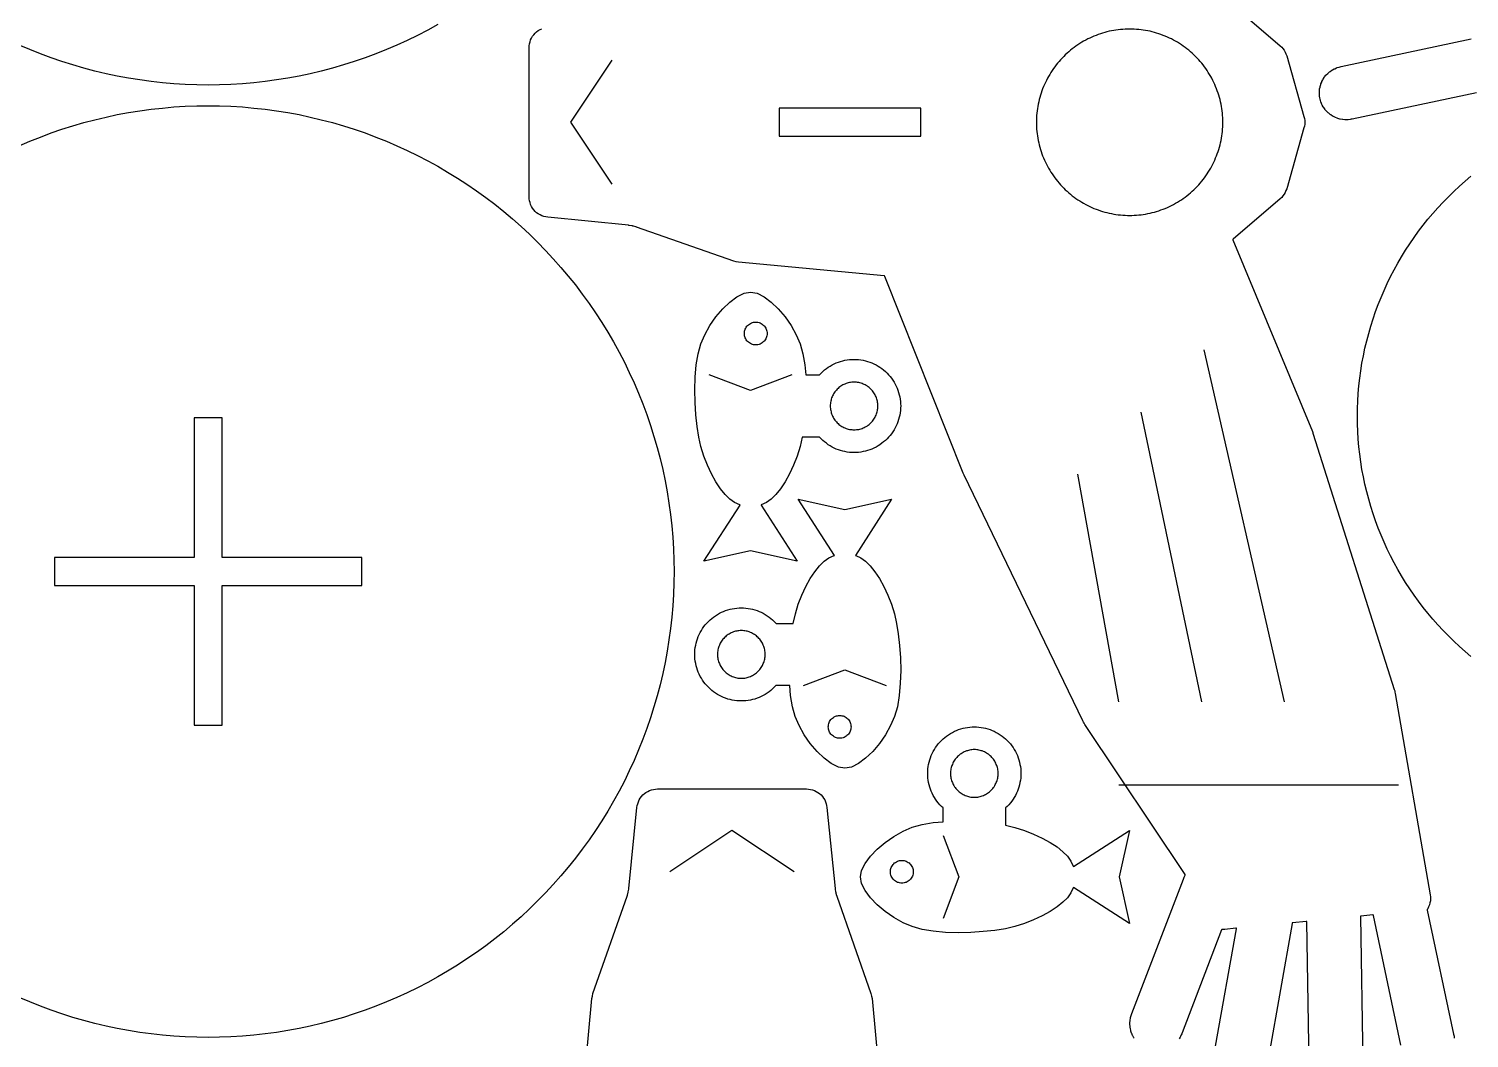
# Model space of a CAD drawing. Header units: millimetres. Extents: x 5 to 519, y 5 to 395.
# Drawn here: x 112.7 to 251.8, y 166.9 to 264.4 of the extents above; entities that cross this region are included whole.
import ezdxf

# ---------------------------------------------------------------- set-up
doc = ezdxf.new("R2010")
doc.units = ezdxf.units.MM
doc.layers.add('CUT', color=1, linetype='Continuous')
doc.layers.add('ENGRAVE', color=5, linetype='Continuous')

msp = doc.modelspace()

# ---------------------------------------------------------------- linework, layer by layer
at = {"layer": 'CUT'}
for points in [[(229, 266.69), (233.54, 262.8), (233.69, 262.66), (233.81, 262.52), (233.93, 262.36), (234.02, 262.19), (234.1, 262.01), (234.17, 261.83), (235.84, 255.96), (235.89, 255.78), (235.91, 255.59), (235.92, 255.41), (235.91, 255.22), (235.89, 255.04), (235.84, 254.86), (234.17, 248.98), (234.1, 248.8), (234.02, 248.62), (233.93, 248.45), (233.81, 248.3), (233.69, 248.15), (233.54, 248.01), (229, 244.12), (228.96, 244.09), (228.98, 244.04), (236.65, 225.53), (236.68, 225.45), (236.71, 225.36), (236.74, 225.28), (244.56, 200.6), (244.6, 200.47), (244.63, 200.34), (244.66, 200.21), (248.04, 180.79), (248.06, 180.59), (248.06, 180.39), (248.05, 180.19), (248.01, 179.99), (247.96, 179.8), (247.88, 179.61), (247.79, 179.43), (247.74, 179.35), (247.75, 179.3), (250.29, 167.32), (250.31, 167.23), (250.33, 167.12), (250.35, 166.92)], [(152.18, 264.85), (151.21, 264.31), (150.23, 263.8), (149.24, 263.32), (148.24, 262.86), (147.22, 262.43), (146.2, 262.02), (145.16, 261.63), (144.12, 261.27), (143.06, 260.94), (142, 260.63), (140.93, 260.35), (139.86, 260.09), (138.78, 259.86), (137.69, 259.66), (136.6, 259.49), (135.51, 259.34), (134.41, 259.22), (133.31, 259.12), (132.21, 259.05), (131.1, 259.01), (130, 259), (128.9, 259.01), (127.79, 259.05), (126.69, 259.12), (125.59, 259.22), (124.49, 259.34), (123.4, 259.49), (122.31, 259.66), (121.22, 259.86), (120.14, 260.09), (119.07, 260.35), (118, 260.63), (116.94, 260.94), (115.88, 261.27), (114.84, 261.63), (113.8, 262.02), (112.78, 262.43), (111.76, 262.86)], [(219.45, 166.92), (219.42, 166.97), (219.32, 167.14), (219.29, 167.19), (219.21, 167.37), (219.19, 167.42), (219.13, 167.61), (219.12, 167.67), (219.07, 167.86), (219.06, 167.92), (219.04, 168.11), (219.03, 168.17), (219.03, 168.37), (219.03, 168.42), (219.04, 168.62), (219.05, 168.68), (219.08, 168.87), (219.1, 168.93), (219.15, 169.12), (219.18, 169.22), (219.22, 169.31), (224.2, 182.29), (224.24, 182.38), (224.28, 182.48), (224.34, 182.6), (224.34, 182.6), (224.38, 182.69), (224.36, 182.73), (214.69, 197.23), (214.62, 197.35), (214.55, 197.47), (214.48, 197.59), (203.02, 221.31), (202.99, 221.37), (202.96, 221.44), (202.93, 221.5), (195.35, 240.52), (195.33, 240.56), (195.28, 240.57), (181.24, 241.88), (181, 241.92), (180.77, 241.99), (171.37, 245.28), (171.34, 245.29), (171.33, 245.29), (171.3, 245.3), (171.07, 245.37), (171.01, 245.38), (170.98, 245.39), (170.92, 245.4), (170.68, 245.44), (170.65, 245.44), (170.64, 245.44), (170.61, 245.45), (162.8, 246.23), (162.61, 246.26), (162.42, 246.3), (162.23, 246.37), (162.06, 246.45), (161.89, 246.55), (161.73, 246.67), (161.58, 246.8), (161.45, 246.95), (161.34, 247.11), (161.24, 247.27), (161.15, 247.45), (161.09, 247.64), (161.04, 247.83), (161.01, 248.02), (161, 248.22), (161, 262.6), (161.01, 262.79), (161.04, 262.99), (161.09, 263.18), (161.15, 263.36), (161.24, 263.54), (161.34, 263.71), (161.45, 263.86), (161.58, 264.01), (161.73, 264.14), (161.89, 264.26), (162.06, 264.36), (162.23, 264.44)], [(252.49, 258.25), (240.51, 255.71), (240.41, 255.69), (240.31, 255.67), (240.11, 255.65), (240.05, 255.64), (239.86, 255.64), (239.8, 255.64), (239.6, 255.66), (239.55, 255.67), (239.35, 255.7), (239.3, 255.72), (239.11, 255.77), (239.05, 255.79), (238.87, 255.86), (238.82, 255.89), (238.64, 255.98), (238.59, 256.01), (238.43, 256.12), (238.38, 256.15), (238.23, 256.27), (238.18, 256.31), (238.04, 256.45), (238, 256.49), (237.87, 256.64), (237.84, 256.69), (237.73, 256.85), (237.7, 256.9), (237.6, 257.07), (237.58, 257.12), (237.5, 257.3), (237.48, 257.36), (237.42, 257.55), (237.4, 257.6), (237.36, 257.8), (237.35, 257.85), (237.33, 258.05), (237.33, 258.11), (237.33, 258.3), (237.33, 258.36), (237.34, 258.56), (237.35, 258.62), (237.39, 258.81), (237.4, 258.87), (237.46, 259.05), (237.47, 259.11), (237.55, 259.29), (237.57, 259.34), (237.66, 259.52), (237.69, 259.57), (237.8, 259.73), (237.83, 259.78), (237.96, 259.94), (237.99, 259.98), (238.13, 260.12), (238.17, 260.16), (238.32, 260.29), (238.37, 260.32), (238.53, 260.43), (238.58, 260.46), (238.75, 260.56), (238.81, 260.58), (238.99, 260.66), (239.04, 260.68), (239.23, 260.74), (239.33, 260.77), (239.43, 260.79), (251.98, 263.46)], [(111.76, 253.14), (112.78, 253.57), (113.8, 253.98), (114.84, 254.37), (115.88, 254.73), (116.94, 255.06), (118, 255.37), (119.07, 255.65), (120.14, 255.91), (121.22, 256.14), (122.31, 256.34), (123.4, 256.51), (124.49, 256.66), (125.59, 256.78), (126.69, 256.88), (127.79, 256.95), (128.9, 256.99), (130, 257), (131.1, 256.99), (132.21, 256.95), (133.31, 256.88), (134.41, 256.78), (135.51, 256.66), (136.6, 256.51), (137.69, 256.34), (138.78, 256.14), (139.86, 255.91), (140.93, 255.65), (142, 255.37), (143.06, 255.06), (144.12, 254.73), (145.16, 254.37), (146.2, 253.98), (147.22, 253.57), (148.24, 253.14), (149.24, 252.68), (150.23, 252.2), (151.21, 251.69), (152.18, 251.15), (153.13, 250.6), (154.07, 250.02), (155, 249.42), (155.91, 248.79), (156.81, 248.14), (157.69, 247.48), (158.55, 246.79), (159.39, 246.07), (160.22, 245.34), (161.03, 244.59), (161.82, 243.82), (162.59, 243.03), (163.34, 242.22), (164.07, 241.39), (164.79, 240.55), (165.48, 239.69), (166.14, 238.81), (166.79, 237.91), (167.42, 237), (168.02, 236.07), (168.6, 235.13), (169.15, 234.18), (169.69, 233.21), (170.2, 232.23), (170.68, 231.24), (171.14, 230.24), (171.57, 229.22), (171.98, 228.2), (172.37, 227.16), (172.73, 226.12), (173.06, 225.06), (173.37, 224), (173.65, 222.93), (173.91, 221.86), (174.14, 220.78), (174.34, 219.69), (174.51, 218.6), (174.66, 217.51), (174.78, 216.41), (174.88, 215.31), (174.95, 214.21), (174.99, 213.1), (175, 212), (174.99, 210.9), (174.95, 209.79), (174.88, 208.69), (174.78, 207.59), (174.66, 206.49), (174.51, 205.4), (174.34, 204.31), (174.14, 203.22), (173.91, 202.14), (173.65, 201.07), (173.37, 200), (173.06, 198.94), (172.73, 197.88), (172.37, 196.84), (171.98, 195.8), (171.57, 194.78), (171.14, 193.76), (170.68, 192.76), (170.2, 191.77), (169.69, 190.79), (169.15, 189.82), (168.6, 188.87), (168.02, 187.93), (167.42, 187), (166.79, 186.09), (166.14, 185.19), (165.48, 184.31), (164.79, 183.45), (164.07, 182.61), (163.34, 181.78), (162.59, 180.97), (161.82, 180.18), (161.03, 179.41), (160.22, 178.66), (159.39, 177.93), (158.55, 177.21), (157.69, 176.52), (156.81, 175.86), (155.91, 175.21), (155, 174.58), (154.07, 173.98), (153.13, 173.4), (152.18, 172.85), (151.21, 172.31), (150.23, 171.8), (149.24, 171.32), (148.24, 170.86), (147.22, 170.43), (146.2, 170.02), (145.16, 169.63), (144.12, 169.27), (143.06, 168.94), (142, 168.63), (140.93, 168.35), (139.86, 168.09), (138.78, 167.86), (137.69, 167.66), (136.6, 167.49), (135.51, 167.34), (134.41, 167.22), (133.31, 167.12), (132.21, 167.05), (131.1, 167.01), (130, 167), (128.9, 167.01), (127.79, 167.05), (126.69, 167.12), (125.59, 167.22), (124.49, 167.34), (123.4, 167.49), (122.31, 167.66), (121.22, 167.86), (120.14, 168.09), (119.07, 168.35), (118, 168.63), (116.94, 168.94), (115.88, 169.27), (114.84, 169.63), (113.8, 170.02), (112.78, 170.43), (111.76, 170.86)], [(251.97, 203.81), (251.4, 204.28), (250.85, 204.77), (250.31, 205.27), (249.79, 205.79), (249.27, 206.31), (248.77, 206.85), (248.28, 207.4), (247.81, 207.97), (247.35, 208.54), (246.9, 209.13), (246.47, 209.73), (246.06, 210.33), (245.65, 210.95), (245.27, 211.58), (244.9, 212.21), (244.54, 212.86), (244.2, 213.51), (243.88, 214.17), (243.57, 214.84), (243.28, 215.52), (243.01, 216.2), (242.75, 216.89), (242.51, 217.59), (242.29, 218.29), (242.09, 219), (241.9, 219.71), (241.73, 220.43), (241.58, 221.15), (241.44, 221.87), (241.32, 222.6), (241.23, 223.33), (241.14, 224.06), (241.08, 224.79), (241.04, 225.53), (241.01, 226.26), (241, 227), (241.01, 227.74), (241.04, 228.47), (241.08, 229.21), (241.14, 229.94), (241.23, 230.67), (241.32, 231.4), (241.44, 232.13), (241.58, 232.85), (241.73, 233.57), (241.9, 234.29), (242.09, 235), (242.29, 235.71), (242.51, 236.41), (242.75, 237.11), (243.01, 237.8), (243.28, 238.48), (243.57, 239.16), (243.88, 239.83), (244.2, 240.49), (244.54, 241.14), (244.9, 241.79), (245.27, 242.42), (245.65, 243.05), (246.06, 243.67), (246.47, 244.27), (246.9, 244.87), (247.35, 245.46), (247.81, 246.03), (248.28, 246.6), (248.77, 247.15), (249.27, 247.69), (249.79, 248.21), (250.31, 248.73), (250.85, 249.23), (251.4, 249.72), (251.97, 250.19)], [(165.76, 156.72), (167.07, 170.76), (167.11, 171), (167.17, 171.23), (170.46, 180.63), (170.47, 180.66), (170.48, 180.67), (170.49, 180.7), (170.55, 180.93), (170.57, 180.99), (170.57, 181.02), (170.58, 181.08), (170.62, 181.32), (170.63, 181.35), (170.63, 181.36), (170.63, 181.39), (171.41, 189.2), (171.44, 189.39), (171.49, 189.58), (171.56, 189.77), (171.64, 189.94), (171.74, 190.11), (171.86, 190.27), (171.99, 190.42), (172.14, 190.55), (172.29, 190.66), (172.46, 190.76), (172.64, 190.85), (172.82, 190.91), (173.01, 190.96), (173.21, 190.99), (173.4, 191), (187.78, 191), (187.98, 190.99), (188.17, 190.96), (188.36, 190.91), (188.55, 190.85), (188.73, 190.76), (188.89, 190.66), (189.05, 190.55), (189.2, 190.42), (189.33, 190.27), (189.45, 190.11), (189.55, 189.94), (189.63, 189.77), (189.7, 189.58), (189.74, 189.39), (189.77, 189.2), (190.55, 181.39), (190.56, 181.36), (190.56, 181.35), (190.56, 181.32), (190.6, 181.08), (190.61, 181.02), (190.62, 180.99), (190.63, 180.93), (190.7, 180.7), (190.71, 180.67), (190.71, 180.66), (190.72, 180.63), (194.01, 171.23), (194.08, 171), (194.12, 170.76), (195.43, 156.72)], [(236.34, 164.41), (236.1, 178.16), (236.1, 178.21), (236.05, 178.21), (234.74, 178.08), (234.7, 178.07), (234.69, 178.02), (232.43, 165.25)], [(245.21, 166.24), (242.54, 178.79), (242.53, 178.84), (242.48, 178.84), (241.34, 178.72), (241.29, 178.72), (241.29, 178.67), (241.54, 164.5)], [(227.31, 166.15), (229.31, 177.5), (229.32, 177.54), (229.27, 177.54), (228.19, 177.43), (227.97, 177.42), (227.9, 177.42), (227.88, 177.38), (224.07, 167.45), (224.03, 167.36), (223.99, 167.26), (223.9, 167.09), (223.87, 167.03), (223.77, 166.87)]]:
    msp.add_lwpolyline(points, dxfattribs=at)
for points in [[(219.44, 246.42), (219.66, 246.43), (219.88, 246.45), (220.1, 246.47), (220.32, 246.5), (220.54, 246.54), (220.76, 246.58), (220.97, 246.62), (221.19, 246.68), (221.4, 246.73), (221.61, 246.79), (221.82, 246.86), (222.03, 246.93), (222.24, 247.01), (222.44, 247.09), (222.65, 247.18), (222.85, 247.27), (223.05, 247.37), (223.24, 247.47), (223.44, 247.58), (223.63, 247.69), (223.81, 247.8), (224, 247.92), (224.18, 248.05), (224.36, 248.18), (224.54, 248.31), (224.71, 248.45), (224.88, 248.59), (225.04, 248.74), (225.21, 248.89), (225.36, 249.04), (225.52, 249.2), (225.67, 249.36), (225.81, 249.53), (225.96, 249.7), (226.1, 249.87), (226.23, 250.04), (226.36, 250.22), (226.48, 250.41), (226.6, 250.59), (226.72, 250.78), (226.83, 250.97), (226.94, 251.16), (227.04, 251.36), (227.14, 251.56), (227.23, 251.76), (227.31, 251.96), (227.4, 252.17), (227.47, 252.37), (227.55, 252.58), (227.61, 252.79), (227.67, 253.01), (227.73, 253.22), (227.78, 253.43), (227.83, 253.65), (227.87, 253.87), (227.9, 254.09), (227.93, 254.3), (227.96, 254.52), (227.98, 254.74), (227.99, 254.96), (228, 255.19), (228, 255.41), (228, 255.63), (227.99, 255.85), (227.98, 256.07), (227.96, 256.29), (227.93, 256.51), (227.9, 256.73), (227.87, 256.94), (227.83, 257.16), (227.78, 257.38), (227.73, 257.59), (227.67, 257.81), (227.61, 258.02), (227.55, 258.23), (227.47, 258.44), (227.4, 258.65), (227.31, 258.85), (227.23, 259.05), (227.14, 259.25), (227.04, 259.45), (226.94, 259.65), (226.83, 259.84), (226.72, 260.03), (226.6, 260.22), (226.48, 260.41), (226.36, 260.59), (226.23, 260.77), (226.1, 260.94), (225.96, 261.12), (225.81, 261.28), (225.67, 261.45), (225.52, 261.61), (225.36, 261.77), (225.21, 261.92), (225.04, 262.07), (224.88, 262.22), (224.71, 262.36), (224.54, 262.5), (224.36, 262.63), (224.18, 262.76), (224, 262.89), (223.81, 263.01), (223.63, 263.13), (223.44, 263.24), (223.24, 263.34), (223.05, 263.45), (222.85, 263.54), (222.65, 263.63), (222.44, 263.72), (222.24, 263.8), (222.03, 263.88), (221.82, 263.95), (221.61, 264.02), (221.4, 264.08), (221.19, 264.14), (220.97, 264.19), (220.76, 264.23), (220.54, 264.27), (220.32, 264.31), (220.1, 264.34), (219.88, 264.36), (219.66, 264.38), (219.44, 264.4), (219.22, 264.4), (219, 264.41), (218.78, 264.4), (218.56, 264.4), (218.34, 264.38), (218.12, 264.36), (217.9, 264.34), (217.68, 264.31), (217.46, 264.27), (217.24, 264.23), (217.03, 264.19), (216.81, 264.14), (216.6, 264.08), (216.39, 264.02), (216.18, 263.95), (215.97, 263.88), (215.76, 263.8), (215.56, 263.72), (215.35, 263.63), (215.15, 263.54), (214.95, 263.45), (214.76, 263.34), (214.56, 263.24), (214.37, 263.13), (214.19, 263.01), (214, 262.89), (213.82, 262.76), (213.64, 262.63), (213.46, 262.5), (213.29, 262.36), (213.12, 262.22), (212.96, 262.07), (212.79, 261.92), (212.64, 261.77), (212.48, 261.61), (212.33, 261.45), (212.19, 261.28), (212.04, 261.12), (211.9, 260.94), (211.77, 260.77), (211.64, 260.59), (211.52, 260.41), (211.4, 260.22), (211.28, 260.03), (211.17, 259.84), (211.06, 259.65), (210.96, 259.45), (210.86, 259.25), (210.77, 259.05), (210.69, 258.85), (210.6, 258.65), (210.53, 258.44), (210.45, 258.23), (210.39, 258.02), (210.33, 257.81), (210.27, 257.59), (210.22, 257.38), (210.17, 257.16), (210.13, 256.94), (210.1, 256.73), (210.07, 256.51), (210.04, 256.29), (210.02, 256.07), (210.01, 255.85), (210, 255.63), (210, 255.41), (210, 255.19), (210.01, 254.96), (210.02, 254.74), (210.04, 254.52), (210.07, 254.3), (210.1, 254.09), (210.13, 253.87), (210.17, 253.65), (210.22, 253.43), (210.27, 253.22), (210.33, 253.01), (210.39, 252.79), (210.45, 252.58), (210.53, 252.37), (210.6, 252.17), (210.69, 251.96), (210.77, 251.76), (210.86, 251.56), (210.96, 251.36), (211.06, 251.16), (211.17, 250.97), (211.28, 250.78), (211.4, 250.59), (211.52, 250.41), (211.64, 250.22), (211.77, 250.04), (211.9, 249.87), (212.04, 249.7), (212.19, 249.53), (212.33, 249.36), (212.48, 249.2), (212.64, 249.04), (212.79, 248.89), (212.96, 248.74), (213.12, 248.59), (213.29, 248.45), (213.46, 248.31), (213.64, 248.18), (213.82, 248.05), (214, 247.92), (214.19, 247.8), (214.37, 247.69), (214.56, 247.58), (214.76, 247.47), (214.95, 247.37), (215.15, 247.27), (215.35, 247.18), (215.56, 247.09), (215.76, 247.01), (215.97, 246.93), (216.18, 246.86), (216.39, 246.79), (216.6, 246.73), (216.81, 246.68), (217.03, 246.62), (217.24, 246.58), (217.46, 246.54), (217.68, 246.5), (217.9, 246.47), (218.12, 246.45), (218.34, 246.43), (218.56, 246.42), (218.78, 246.41), (219, 246.41), (219.22, 246.41)], [(198.85, 254.06), (198.85, 256.76), (185.15, 256.76), (185.15, 254.06)], [(187.64, 231.96), (187.72, 231), (189.03, 231), (189.05, 231.02), (189.21, 231.18), (189.37, 231.33), (189.53, 231.48), (189.71, 231.61), (189.89, 231.74), (190.07, 231.86), (190.27, 231.97), (190.46, 232.07), (190.67, 232.16), (190.87, 232.24), (191.08, 232.31), (191.29, 232.37), (191.51, 232.41), (191.73, 232.45), (191.95, 232.48), (192.17, 232.49), (192.39, 232.5), (192.61, 232.49), (192.83, 232.48), (193.05, 232.45), (193.27, 232.41), (193.48, 232.37), (193.69, 232.31), (193.9, 232.24), (194.11, 232.16), (194.31, 232.07), (194.51, 231.97), (194.7, 231.86), (194.89, 231.74), (195.07, 231.61), (195.24, 231.48), (195.41, 231.33), (195.57, 231.18), (195.72, 231.02), (195.87, 230.85), (196, 230.68), (196.13, 230.5), (196.25, 230.31), (196.36, 230.12), (196.46, 229.92), (196.54, 229.72), (196.62, 229.52), (196.69, 229.31), (196.75, 229.09), (196.8, 228.88), (196.84, 228.66), (196.87, 228.44), (196.88, 228.22), (196.89, 228), (196.88, 227.78), (196.87, 227.56), (196.84, 227.34), (196.8, 227.12), (196.75, 226.91), (196.69, 226.69), (196.62, 226.48), (196.54, 226.28), (196.46, 226.08), (196.36, 225.88), (196.25, 225.69), (196.13, 225.5), (196, 225.32), (195.87, 225.15), (195.72, 224.98), (195.57, 224.82), (195.41, 224.67), (195.24, 224.52), (195.07, 224.39), (194.89, 224.26), (194.7, 224.14), (194.51, 224.03), (194.31, 223.93), (194.11, 223.84), (193.9, 223.76), (193.69, 223.69), (193.48, 223.63), (193.27, 223.59), (193.05, 223.55), (192.83, 223.52), (192.61, 223.51), (192.39, 223.5), (192.17, 223.51), (191.95, 223.52), (191.73, 223.55), (191.51, 223.59), (191.29, 223.63), (191.08, 223.69), (190.87, 223.76), (190.67, 223.84), (190.46, 223.93), (190.27, 224.03), (190.07, 224.14), (189.89, 224.26), (189.71, 224.39), (189.53, 224.52), (189.37, 224.67), (189.21, 224.82), (189.05, 224.98), (189.03, 225), (187.39, 225), (187.17, 224.07), (186.89, 223.15), (186.54, 222.27), (186.15, 221.44), (185.73, 220.68), (185.28, 220.01), (184.83, 219.44), (184.39, 219), (183.93, 218.67), (183.43, 218.44), (183.4, 218.43), (186.89, 213), (182.39, 214), (177.89, 213), (181.38, 218.43), (181.34, 218.44), (180.85, 218.67), (180.39, 219), (179.94, 219.44), (179.49, 220.01), (179.05, 220.68), (178.62, 221.44), (178.23, 222.27), (177.89, 223.15), (177.6, 224.07), (177.39, 225), (177.23, 226.01), (177.1, 227.13), (177.03, 228.33), (177, 229.56), (177.03, 230.79), (177.14, 231.96), (177.32, 233.05), (177.59, 234), (177.97, 234.88), (178.46, 235.77), (179.05, 236.61), (179.7, 237.38), (180.39, 238.03), (181.08, 238.55), (181.76, 238.88), (182.39, 239), (183.02, 238.88), (183.7, 238.55), (184.39, 238.03), (185.07, 237.38), (185.72, 236.61), (186.31, 235.77), (186.81, 234.88), (187.19, 234), (187.45, 233.05)], [(192.5, 225.7), (192.61, 225.71), (192.72, 225.72), (192.84, 225.74), (192.95, 225.77), (193.06, 225.8), (193.16, 225.83), (193.27, 225.88), (193.37, 225.92), (193.47, 225.97), (193.57, 226.03), (193.67, 226.09), (193.76, 226.15), (193.85, 226.22), (193.93, 226.3), (194.01, 226.37), (194.09, 226.46), (194.17, 226.54), (194.23, 226.63), (194.3, 226.72), (194.36, 226.82), (194.42, 226.92), (194.47, 227.02), (194.51, 227.12), (194.55, 227.23), (194.59, 227.33), (194.62, 227.44), (194.64, 227.55), (194.66, 227.66), (194.68, 227.77), (194.68, 227.89), (194.69, 228), (194.68, 228.11), (194.68, 228.23), (194.66, 228.34), (194.64, 228.45), (194.62, 228.56), (194.59, 228.67), (194.55, 228.77), (194.51, 228.88), (194.47, 228.98), (194.42, 229.08), (194.36, 229.18), (194.3, 229.28), (194.23, 229.37), (194.17, 229.46), (194.09, 229.54), (194.01, 229.63), (193.93, 229.7), (193.85, 229.78), (193.76, 229.85), (193.67, 229.91), (193.57, 229.97), (193.47, 230.03), (193.37, 230.08), (193.27, 230.12), (193.16, 230.17), (193.06, 230.2), (192.95, 230.23), (192.84, 230.26), (192.72, 230.28), (192.61, 230.29), (192.5, 230.3), (192.39, 230.3), (192.27, 230.3), (192.16, 230.29), (192.05, 230.28), (191.94, 230.26), (191.83, 230.23), (191.72, 230.2), (191.61, 230.17), (191.51, 230.12), (191.4, 230.08), (191.3, 230.03), (191.21, 229.97), (191.11, 229.91), (191.02, 229.85), (190.93, 229.78), (190.84, 229.7), (190.76, 229.63), (190.68, 229.54), (190.61, 229.46), (190.54, 229.37), (190.48, 229.28), (190.41, 229.18), (190.36, 229.08), (190.31, 228.98), (190.26, 228.88), (190.22, 228.77), (190.19, 228.67), (190.16, 228.56), (190.13, 228.45), (190.11, 228.34), (190.1, 228.23), (190.09, 228.11), (190.09, 228), (190.09, 227.89), (190.1, 227.77), (190.11, 227.66), (190.13, 227.55), (190.16, 227.44), (190.19, 227.33), (190.22, 227.23), (190.26, 227.12), (190.31, 227.02), (190.36, 226.92), (190.41, 226.82), (190.48, 226.72), (190.54, 226.63), (190.61, 226.54), (190.68, 226.46), (190.76, 226.37), (190.84, 226.3), (190.93, 226.22), (191.02, 226.15), (191.11, 226.09), (191.21, 226.03), (191.3, 225.97), (191.4, 225.92), (191.51, 225.88), (191.61, 225.83), (191.72, 225.8), (191.83, 225.77), (191.94, 225.74), (192.05, 225.72), (192.16, 225.71), (192.27, 225.7), (192.39, 225.7)], [(131.35, 213.35), (131.35, 226.85), (128.65, 226.85), (128.65, 213.35), (115.15, 213.35), (115.15, 210.65), (128.65, 210.65), (128.65, 197.15), (131.35, 197.15), (131.35, 210.65), (144.85, 210.65), (144.85, 213.35)], [(186.25, 200.04), (186.17, 201), (184.85, 201), (184.83, 200.98), (184.68, 200.82), (184.52, 200.67), (184.35, 200.52), (184.18, 200.39), (184, 200.26), (183.81, 200.14), (183.62, 200.03), (183.42, 199.93), (183.22, 199.84), (183.02, 199.76), (182.81, 199.69), (182.59, 199.63), (182.38, 199.59), (182.16, 199.55), (181.94, 199.52), (181.72, 199.51), (181.5, 199.5), (181.28, 199.51), (181.06, 199.52), (180.84, 199.55), (180.62, 199.59), (180.41, 199.63), (180.19, 199.69), (179.98, 199.76), (179.78, 199.84), (179.58, 199.93), (179.38, 200.03), (179.19, 200.14), (179, 200.26), (178.82, 200.39), (178.65, 200.52), (178.48, 200.67), (178.32, 200.82), (178.17, 200.98), (178.02, 201.15), (177.89, 201.32), (177.76, 201.5), (177.64, 201.69), (177.53, 201.88), (177.43, 202.08), (177.34, 202.28), (177.26, 202.48), (177.19, 202.69), (177.13, 202.91), (177.09, 203.12), (177.05, 203.34), (177.02, 203.56), (177.01, 203.78), (177, 204), (177.01, 204.22), (177.02, 204.44), (177.05, 204.66), (177.09, 204.88), (177.13, 205.09), (177.19, 205.31), (177.26, 205.52), (177.34, 205.72), (177.43, 205.92), (177.53, 206.12), (177.64, 206.31), (177.76, 206.5), (177.89, 206.68), (178.02, 206.85), (178.17, 207.02), (178.32, 207.18), (178.48, 207.33), (178.65, 207.48), (178.82, 207.61), (179, 207.74), (179.19, 207.86), (179.38, 207.97), (179.58, 208.07), (179.78, 208.16), (179.98, 208.24), (180.19, 208.31), (180.41, 208.37), (180.62, 208.41), (180.84, 208.45), (181.06, 208.48), (181.28, 208.49), (181.5, 208.5), (181.72, 208.49), (181.94, 208.48), (182.16, 208.45), (182.38, 208.41), (182.59, 208.37), (182.81, 208.31), (183.02, 208.24), (183.22, 208.16), (183.42, 208.07), (183.62, 207.97), (183.81, 207.86), (184, 207.74), (184.18, 207.61), (184.35, 207.48), (184.52, 207.33), (184.68, 207.18), (184.83, 207.02), (184.85, 207), (186.5, 207), (186.72, 207.93), (187, 208.85), (187.35, 209.73), (187.74, 210.56), (188.16, 211.32), (188.6, 211.99), (189.06, 212.56), (189.5, 213), (189.96, 213.33), (190.45, 213.56), (190.49, 213.57), (187, 219), (191.5, 218), (196, 219), (192.51, 213.57), (192.55, 213.56), (193.04, 213.33), (193.5, 213), (193.94, 212.56), (194.4, 211.99), (194.84, 211.32), (195.26, 210.56), (195.65, 209.73), (196, 208.85), (196.28, 207.93), (196.5, 207), (196.66, 205.99), (196.78, 204.87), (196.86, 203.67), (196.89, 202.44), (196.85, 201.21), (196.75, 200.04), (196.57, 198.95), (196.3, 198), (195.92, 197.12), (195.42, 196.23), (194.84, 195.39), (194.19, 194.62), (193.5, 193.97), (192.81, 193.45), (192.13, 193.12), (191.5, 193), (190.87, 193.12), (190.19, 193.45), (189.5, 193.97), (188.81, 194.62), (188.16, 195.39), (187.58, 196.23), (187.08, 197.12), (186.7, 198), (186.43, 198.95)], [(181.39, 206.3), (181.27, 206.29), (181.16, 206.28), (181.05, 206.26), (180.94, 206.23), (180.83, 206.2), (180.73, 206.17), (180.62, 206.12), (180.52, 206.08), (180.42, 206.03), (180.32, 205.97), (180.22, 205.91), (180.13, 205.85), (180.04, 205.78), (179.96, 205.7), (179.87, 205.63), (179.8, 205.54), (179.72, 205.46), (179.65, 205.37), (179.59, 205.28), (179.53, 205.18), (179.47, 205.08), (179.42, 204.98), (179.38, 204.88), (179.33, 204.77), (179.3, 204.67), (179.27, 204.56), (179.24, 204.45), (179.22, 204.34), (179.21, 204.23), (179.2, 204.11), (179.2, 204), (179.2, 203.89), (179.21, 203.77), (179.22, 203.66), (179.24, 203.55), (179.27, 203.44), (179.3, 203.33), (179.33, 203.23), (179.38, 203.12), (179.42, 203.02), (179.47, 202.92), (179.53, 202.82), (179.59, 202.72), (179.65, 202.63), (179.72, 202.54), (179.8, 202.46), (179.87, 202.37), (179.96, 202.3), (180.04, 202.22), (180.13, 202.15), (180.22, 202.09), (180.32, 202.03), (180.42, 201.97), (180.52, 201.92), (180.62, 201.88), (180.73, 201.83), (180.83, 201.8), (180.94, 201.77), (181.05, 201.74), (181.16, 201.72), (181.27, 201.71), (181.39, 201.7), (181.5, 201.7), (181.61, 201.7), (181.73, 201.71), (181.84, 201.72), (181.95, 201.74), (182.06, 201.77), (182.17, 201.8), (182.27, 201.83), (182.38, 201.88), (182.48, 201.92), (182.58, 201.97), (182.68, 202.03), (182.78, 202.09), (182.87, 202.15), (182.96, 202.22), (183.04, 202.3), (183.13, 202.37), (183.2, 202.46), (183.28, 202.54), (183.35, 202.63), (183.41, 202.72), (183.47, 202.82), (183.53, 202.92), (183.58, 203.02), (183.62, 203.12), (183.67, 203.23), (183.7, 203.33), (183.73, 203.44), (183.76, 203.55), (183.78, 203.66), (183.79, 203.77), (183.8, 203.89), (183.8, 204), (183.8, 204.11), (183.79, 204.23), (183.78, 204.34), (183.76, 204.45), (183.73, 204.56), (183.7, 204.67), (183.67, 204.77), (183.62, 204.88), (183.58, 204.98), (183.53, 205.08), (183.47, 205.18), (183.41, 205.28), (183.35, 205.37), (183.28, 205.46), (183.2, 205.54), (183.13, 205.63), (183.04, 205.7), (182.96, 205.78), (182.87, 205.85), (182.78, 205.91), (182.68, 205.97), (182.58, 206.03), (182.48, 206.08), (182.38, 206.12), (182.27, 206.17), (182.17, 206.2), (182.06, 206.23), (181.95, 206.26), (181.84, 206.28), (181.73, 206.29), (181.61, 206.3), (181.5, 206.3)], [(200.04, 187.75), (201, 187.83), (201, 189.15), (200.98, 189.17), (200.82, 189.32), (200.67, 189.48), (200.52, 189.65), (200.39, 189.82), (200.26, 190), (200.14, 190.19), (200.03, 190.38), (199.93, 190.58), (199.84, 190.78), (199.76, 190.98), (199.69, 191.19), (199.63, 191.41), (199.59, 191.62), (199.55, 191.84), (199.52, 192.06), (199.51, 192.28), (199.5, 192.5), (199.51, 192.72), (199.52, 192.94), (199.55, 193.16), (199.59, 193.38), (199.63, 193.59), (199.69, 193.81), (199.76, 194.02), (199.84, 194.22), (199.93, 194.42), (200.03, 194.62), (200.14, 194.81), (200.26, 195), (200.39, 195.18), (200.52, 195.35), (200.67, 195.52), (200.82, 195.68), (200.98, 195.83), (201.15, 195.98), (201.32, 196.11), (201.5, 196.24), (201.69, 196.36), (201.88, 196.47), (202.08, 196.57), (202.28, 196.66), (202.48, 196.74), (202.69, 196.81), (202.91, 196.87), (203.12, 196.91), (203.34, 196.95), (203.56, 196.98), (203.78, 196.99), (204, 197), (204.22, 196.99), (204.44, 196.98), (204.66, 196.95), (204.88, 196.91), (205.09, 196.87), (205.31, 196.81), (205.52, 196.74), (205.72, 196.66), (205.92, 196.57), (206.12, 196.47), (206.31, 196.36), (206.5, 196.24), (206.68, 196.11), (206.85, 195.98), (207.02, 195.83), (207.18, 195.68), (207.33, 195.52), (207.48, 195.35), (207.61, 195.18), (207.74, 195), (207.86, 194.81), (207.97, 194.62), (208.07, 194.42), (208.16, 194.22), (208.24, 194.02), (208.31, 193.81), (208.37, 193.59), (208.41, 193.38), (208.45, 193.16), (208.48, 192.94), (208.49, 192.72), (208.5, 192.5), (208.49, 192.28), (208.48, 192.06), (208.45, 191.84), (208.41, 191.62), (208.37, 191.41), (208.31, 191.19), (208.24, 190.98), (208.16, 190.78), (208.07, 190.58), (207.97, 190.38), (207.86, 190.19), (207.74, 190), (207.61, 189.82), (207.48, 189.65), (207.33, 189.48), (207.18, 189.32), (207.02, 189.17), (207, 189.15), (207, 187.5), (207.93, 187.28), (208.85, 187), (209.73, 186.65), (210.56, 186.26), (211.32, 185.84), (211.99, 185.4), (212.56, 184.94), (213, 184.5), (213.33, 184.04), (213.56, 183.55), (213.57, 183.51), (219, 187), (218, 182.5), (219, 178), (213.57, 181.49), (213.56, 181.45), (213.33, 180.96), (213, 180.5), (212.56, 180.06), (211.99, 179.6), (211.32, 179.16), (210.56, 178.74), (209.73, 178.35), (208.85, 178), (207.93, 177.72), (207, 177.5), (205.99, 177.34), (204.87, 177.22), (203.67, 177.14), (202.44, 177.11), (201.21, 177.15), (200.04, 177.25), (198.95, 177.43), (198, 177.7), (197.12, 178.08), (196.23, 178.58), (195.39, 179.16), (194.62, 179.81), (193.97, 180.5), (193.45, 181.19), (193.12, 181.87), (193, 182.5), (193.12, 183.13), (193.45, 183.81), (193.97, 184.5), (194.62, 185.19), (195.39, 185.84), (196.23, 186.42), (197.12, 186.92), (198, 187.3), (198.95, 187.57)], [(206.3, 192.61), (206.29, 192.73), (206.28, 192.84), (206.26, 192.95), (206.23, 193.06), (206.2, 193.17), (206.17, 193.27), (206.12, 193.38), (206.08, 193.48), (206.03, 193.58), (205.97, 193.68), (205.91, 193.78), (205.85, 193.87), (205.78, 193.96), (205.7, 194.04), (205.63, 194.13), (205.54, 194.2), (205.46, 194.28), (205.37, 194.35), (205.28, 194.41), (205.18, 194.47), (205.08, 194.53), (204.98, 194.58), (204.88, 194.62), (204.77, 194.67), (204.67, 194.7), (204.56, 194.73), (204.45, 194.76), (204.34, 194.78), (204.23, 194.79), (204.11, 194.8), (204, 194.8), (203.89, 194.8), (203.77, 194.79), (203.66, 194.78), (203.55, 194.76), (203.44, 194.73), (203.33, 194.7), (203.23, 194.67), (203.12, 194.62), (203.02, 194.58), (202.92, 194.53), (202.82, 194.47), (202.72, 194.41), (202.63, 194.35), (202.54, 194.28), (202.46, 194.2), (202.37, 194.13), (202.3, 194.04), (202.22, 193.96), (202.15, 193.87), (202.09, 193.78), (202.03, 193.68), (201.97, 193.58), (201.92, 193.48), (201.88, 193.38), (201.83, 193.27), (201.8, 193.17), (201.77, 193.06), (201.74, 192.95), (201.72, 192.84), (201.71, 192.73), (201.7, 192.61), (201.7, 192.5), (201.7, 192.39), (201.71, 192.27), (201.72, 192.16), (201.74, 192.05), (201.77, 191.94), (201.8, 191.83), (201.83, 191.73), (201.88, 191.62), (201.92, 191.52), (201.97, 191.42), (202.03, 191.32), (202.09, 191.22), (202.15, 191.13), (202.22, 191.04), (202.3, 190.96), (202.37, 190.87), (202.46, 190.8), (202.54, 190.72), (202.63, 190.65), (202.72, 190.59), (202.82, 190.53), (202.92, 190.47), (203.02, 190.42), (203.12, 190.38), (203.23, 190.33), (203.33, 190.3), (203.44, 190.27), (203.55, 190.24), (203.66, 190.22), (203.77, 190.21), (203.89, 190.2), (204, 190.2), (204.11, 190.2), (204.23, 190.21), (204.34, 190.22), (204.45, 190.24), (204.56, 190.27), (204.67, 190.3), (204.77, 190.33), (204.88, 190.38), (204.98, 190.42), (205.08, 190.47), (205.18, 190.53), (205.28, 190.59), (205.37, 190.65), (205.46, 190.72), (205.54, 190.8), (205.63, 190.87), (205.7, 190.96), (205.78, 191.04), (205.85, 191.13), (205.91, 191.22), (205.97, 191.32), (206.03, 191.42), (206.08, 191.52), (206.12, 191.62), (206.17, 191.73), (206.2, 191.83), (206.23, 191.94), (206.26, 192.05), (206.28, 192.16), (206.29, 192.27), (206.3, 192.39), (206.3, 192.5)]]:
    msp.add_lwpolyline(points, close=True, dxfattribs=at)
at = {"layer": 'ENGRAVE'}
for points in [[(169, 261.41), (165, 255.41), (169, 249.41)], [(182.89, 233.9), (182.78, 233.91), (182.67, 233.92), (182.57, 233.95), (182.47, 233.98), (182.37, 234.03), (182.28, 234.09), (182.19, 234.15), (182.11, 234.22), (182.04, 234.3), (181.97, 234.39), (181.92, 234.48), (181.87, 234.58), (181.83, 234.68), (181.81, 234.79), (181.79, 234.89), (181.79, 235), (181.79, 235.11), (181.81, 235.21), (181.83, 235.32), (181.87, 235.42), (181.92, 235.52), (181.97, 235.61), (182.04, 235.7), (182.11, 235.78), (182.19, 235.85), (182.28, 235.91), (182.37, 235.97), (182.47, 236.02), (182.57, 236.05), (182.67, 236.08), (182.78, 236.09), (182.89, 236.1), (183, 236.09), (183.1, 236.08), (183.21, 236.05), (183.31, 236.02), (183.41, 235.97), (183.5, 235.91), (183.59, 235.85), (183.67, 235.78), (183.74, 235.7), (183.8, 235.61), (183.86, 235.52), (183.9, 235.42), (183.94, 235.32), (183.97, 235.21), (183.98, 235.11), (183.99, 235), (183.98, 234.89), (183.97, 234.79), (183.94, 234.68), (183.9, 234.58), (183.86, 234.48), (183.8, 234.39), (183.74, 234.3), (183.67, 234.22), (183.59, 234.15), (183.5, 234.09), (183.41, 234.03), (183.31, 233.98), (183.21, 233.95), (183.1, 233.92), (183, 233.91), (182.89, 233.9)], [(226.17, 233.41), (233.94, 199.41)], [(186.39, 231), (182.39, 229.5), (178.39, 231)], [(220.07, 227.41), (225.94, 199.41)], [(213.97, 221.41), (217.94, 199.41)], [(187.5, 201), (191.5, 202.5), (195.5, 201)], [(191, 198.1), (191.11, 198.09), (191.21, 198.08), (191.32, 198.05), (191.42, 198.02), (191.52, 197.97), (191.61, 197.91), (191.7, 197.85), (191.78, 197.78), (191.85, 197.7), (191.91, 197.61), (191.97, 197.52), (192.02, 197.42), (192.05, 197.32), (192.08, 197.21), (192.09, 197.11), (192.1, 197), (192.09, 196.89), (192.08, 196.79), (192.05, 196.68), (192.02, 196.58), (191.97, 196.48), (191.91, 196.39), (191.85, 196.3), (191.78, 196.22), (191.7, 196.15), (191.61, 196.09), (191.52, 196.03), (191.42, 195.98), (191.32, 195.95), (191.21, 195.92), (191.11, 195.91), (191, 195.9), (190.89, 195.91), (190.79, 195.92), (190.68, 195.95), (190.58, 195.98), (190.48, 196.03), (190.39, 196.09), (190.3, 196.15), (190.22, 196.22), (190.15, 196.3), (190.09, 196.39), (190.03, 196.48), (189.98, 196.58), (189.95, 196.68), (189.92, 196.79), (189.91, 196.89), (189.9, 197), (189.91, 197.11), (189.92, 197.21), (189.95, 197.32), (189.98, 197.42), (190.03, 197.52), (190.09, 197.61), (190.15, 197.7), (190.22, 197.78), (190.3, 197.85), (190.39, 197.91), (190.48, 197.97), (190.58, 198.02), (190.68, 198.05), (190.79, 198.08), (190.89, 198.09), (191, 198.1)], [(217.97, 191.41), (244.97, 191.41)], [(186.59, 183), (180.59, 187), (174.59, 183)], [(201, 186.5), (202.5, 182.5), (201, 178.5)], [(198.1, 183), (198.09, 182.89), (198.08, 182.79), (198.05, 182.68), (198.02, 182.58), (197.97, 182.48), (197.91, 182.39), (197.85, 182.3), (197.78, 182.22), (197.7, 182.15), (197.61, 182.09), (197.52, 182.03), (197.42, 181.98), (197.32, 181.95), (197.21, 181.92), (197.11, 181.91), (197, 181.9), (196.89, 181.91), (196.79, 181.92), (196.68, 181.95), (196.58, 181.98), (196.48, 182.03), (196.39, 182.09), (196.3, 182.15), (196.22, 182.22), (196.15, 182.3), (196.09, 182.39), (196.03, 182.48), (195.98, 182.58), (195.95, 182.68), (195.92, 182.79), (195.91, 182.89), (195.9, 183), (195.91, 183.11), (195.92, 183.21), (195.95, 183.32), (195.98, 183.42), (196.03, 183.52), (196.09, 183.61), (196.15, 183.7), (196.22, 183.78), (196.3, 183.85), (196.39, 183.91), (196.48, 183.97), (196.58, 184.02), (196.68, 184.05), (196.79, 184.08), (196.89, 184.09), (197, 184.1), (197.11, 184.09), (197.21, 184.08), (197.32, 184.05), (197.42, 184.02), (197.52, 183.97), (197.61, 183.91), (197.7, 183.85), (197.78, 183.78), (197.85, 183.7), (197.91, 183.61), (197.97, 183.52), (198.02, 183.42), (198.05, 183.32), (198.08, 183.21), (198.09, 183.11), (198.1, 183)]]:
    msp.add_lwpolyline(points, dxfattribs=at)

doc.saveas('drawing.dxf')
